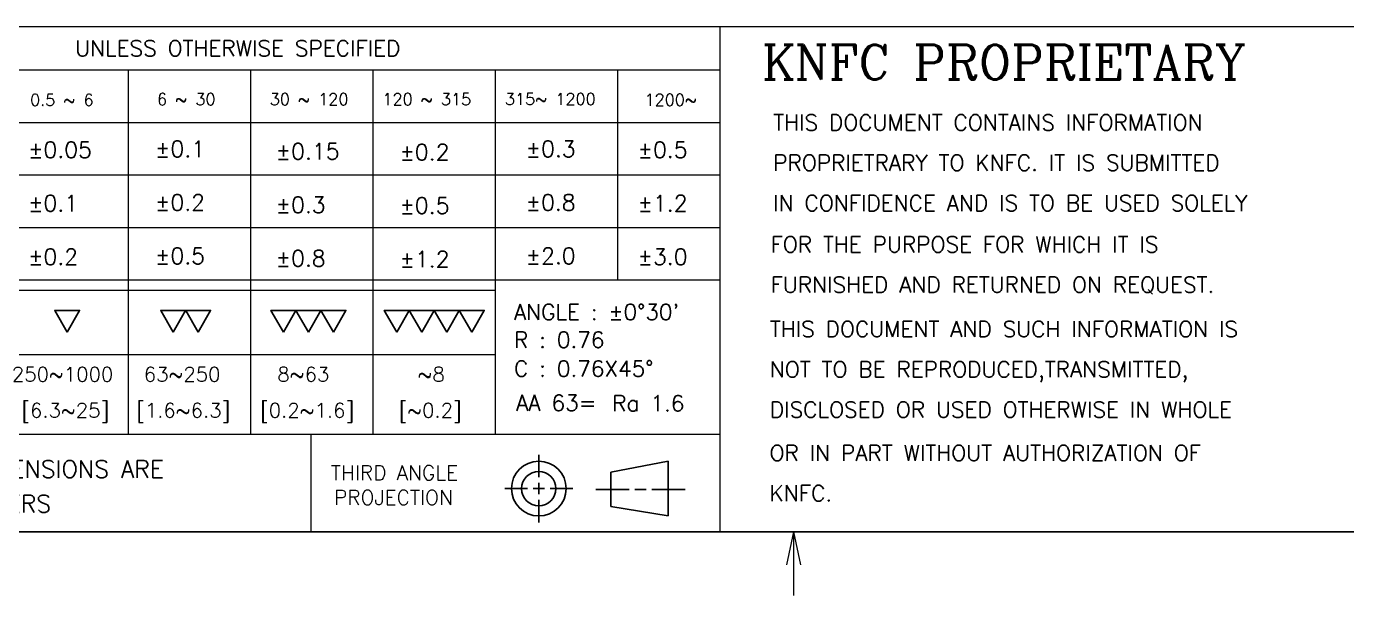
# Model space of a CAD drawing. Extents: x -59767 to 1106559, y -1290 to 1129522.
# Drawn here: x 601714 to 651474, y 509467 to 530948 of the extents above; entities that cross this region are included whole.
import ezdxf

# ---------------------------------------------------------------- set-up
doc = ezdxf.new("R2010")
doc.units = 0
doc.layers.get('0').update_dxf_attribs({"linetype": 'CONTINUOUS', "lineweight": 9})
doc.layers.add('1', color=2, linetype='CONTINUOUS')
doc.layers.add('15', color=1, linetype='CONTINUOUS')
doc.styles.add('ROMANC', font='romanc.shx', dxfattribs={"bigfont": 'whtgtxt.shx'})
doc.styles.add('ROMANS', font='romans.shx', dxfattribs={"bigfont": 'whgtxt.shx'})

# ---------------------------------------------------------------- blocks, each defined once
blk = doc.blocks.new('31')
blk.add_lwpolyline([(0, 0), (1.73, 3), (-1.73, 3)], close=True)

msp = doc.modelspace()

# ---------------------------------------------------------------- linework, layer by layer
at = {"linetype": 'Continuous'}
for p, q in [((559615.6, 530948.1), (718471.5, 530948.1)), ((627852.1, 530948.1), (627852.1, 511906.8)), ((597106.4, 529307.3), (627852.1, 529307.3)), ((605555.3, 529307.3), (605555.3, 515562.4)), ((610163.8, 529307.3), (610163.8, 515562.4)), ((614772.3, 529307.3), (614772.3, 515562.4)), ((619380.9, 529307.3), (619380.9, 515562.4)), ((623989.4, 529307.3), (623989.4, 521380.6)), ((597106.4, 527325.6), (627852.1, 527325.6)), ((597106.4, 525343.9), (627852.1, 525343.9)), ((597106.4, 523362.3), (627852.1, 523362.3)), ((597106.4, 521380.6), (627852.1, 521380.6)), ((597106.4, 520990.3), (619380.9, 520990.3)), ((597106.4, 515562.4), (627852.1, 515562.4)), ((612437, 515562.4), (612437, 511906.8)), ((630627.1, 511870), (630368.3, 510623.8)), ((630627.1, 511870), (630885.8, 510623.8))]:
    msp.add_line(p, q, dxfattribs=at)
for p, q in [((597106.4, 518564), (619380.9, 518564)), ((630627.1, 511870), (630627.1, 509466.6))]:
    msp.add_line(p, q)
at = {"layer": '1'}
for p, q in [((621027.4, 513931.5), (621027.4, 514784.5)), ((621027.4, 513291.7), (621027.4, 513718.2)), ((620600.9, 513504.9), (619747.9, 513504.9)), ((620814.2, 513504.9), (621240.7, 513504.9)), ((621027.4, 513078.4), (621027.4, 512225.4)), ((621454, 513504.9), (622307, 513504.9)), ((624431.6, 513476.3), (623182.2, 513476.3)), ((624644.8, 513476.3), (625071.4, 513476.3)), ((625284.6, 513476.3), (626547.4, 513476.3))]:
    msp.add_line(p, q, dxfattribs=at)
at = {"layer": '1', "linetype": 'Continuous'}
for p, q in [((623740.2, 514124), (625899.2, 514536.5)), ((625899.2, 514536.5), (625899.2, 512473.4)), ((623740.2, 514124), (623740.2, 512828.6)), ((623740.3, 512828.6), (625899.3, 512473.4))]:
    msp.add_line(p, q, dxfattribs=at)
for radius in [1031.5, 647.7]:
    msp.add_circle((621027.4, 513504.9), radius, dxfattribs=at)
at = {"layer": '15'}
msp.add_line((542669.3, 511870), (718584.9, 511870), dxfattribs=at)

# ---------------------------------------------------------------- block references
at = {"layer": '1', "xscale": 272.0180361076714, "yscale": 272.0180361076714, "zscale": 272.0180361076714}
for p in [(603250, 519414.4), (607245.4, 519414.4), (608187.7, 519414.4), (611402.9, 519414.4), (612345.2, 519414.4), (613287.5, 519414.4), (615673.1, 519414.4), (616615.4, 519414.4), (617557.7, 519414.4), (618500, 519414.4)]:
    msp.add_blockref('31', p, dxfattribs=at)

# ---------------------------------------------------------------- texts
at = {"layer": '1', "linetype": 'Continuous'}
for s, height, style, p in [('UNLESS OTHERWISE SPECIFIED', 598.44, 'ROMANS', (603550.2, 529820.6)), ('KNFC PROPRIETARY', 1305.687, 'ROMANC', (629437, 528944.4)), ('0.5 ~ 6', 443.39, 'ROMANS', (601852.8, 527948.8)), ('6 ~ 30', 443.39, 'ROMANS', (606638.8, 527978.7)), ('30 ~ 120', 443.39, 'ROMANS', (610886.3, 527978.7)), ('120 ~ 315', 443.39, 'ROMANS', (615133.8, 527978.7)), ('315~ 1200', 443.39, 'ROMANS', (619751.2, 527985.3)), ('1200~ ', 443.39, 'ROMANS', (625012.2, 527955.4)), ('THIS DOCUMENT CONTAINS INFORMATION', 598.44, 'ROMANS', (629863.7, 527019.9)), ('%%P0.05', 609.66, 'ROMANS', (601781.1, 525986.9)), ('%%P0.1', 609.66, 'ROMANS', (606567, 526016.8)), ('%%P0.15', 609.66, 'ROMANS', (611113.7, 525927.2)), ('%%P0.2', 609.66, 'ROMANS', (615780, 525897.3)), ('%%P0.3', 609.66, 'ROMANS', (620536, 526016.8)), ('%%P0.5', 609.66, 'ROMANS', (624753.6, 525986.9)), ('PROPRIETRARY TO KNFC. IT IS SUBMITTED', 598.44, 'ROMANS', (629863.7, 525499.9)), ('%%P0.1', 609.66, 'ROMANS', (601781.1, 523968.1)), ('%%P0.2', 609.66, 'ROMANS', (606567, 523998)), ('%%P0.3', 609.66, 'ROMANS', (611113.7, 523908.3)), ('%%P0.5', 609.66, 'ROMANS', (615780, 523878.5)), ('%%P0.8', 609.66, 'ROMANS', (620536, 523998)), ('%%P1.2', 609.66, 'ROMANS', (624753.6, 523968.1)), ('IN CONFIDENCE AND IS TO BE USED SOLELY', 598.44, 'ROMANS', (629863.7, 523979.8)), ('FOR THE PURPOSE FOR WHICH IT IS', 598.44, 'ROMANS', (629765, 522420.5)), ('%%P0.2', 609.66, 'ROMANS', (601781.1, 521949.3)), ('%%P0.5', 609.66, 'ROMANS', (606567, 521979.1)), ('%%P0.8', 609.66, 'ROMANS', (611113.7, 521889.5)), ('%%P2.0', 609.66, 'ROMANS', (620536, 521979.1)), ('%%P3.0', 609.66, 'ROMANS', (624753.6, 521949.3)), ('%%P1.2', 609.66, 'ROMANS', (615780, 521859.6)), ('FURNISHED AND RETURNED ON REQUEST.', 598.44, 'ROMANS', (629765, 520900.5)), ("ANGLE : %%P0%%D30'", 598.44, 'ROMANS', (620091.8, 519868.3)), ('THIS DOCUMENT AND SUCH INFORMATION IS', 598.44, 'ROMANS', (629738.2, 519226.4)), ('R : 0.76', 598.44, 'ROMANS', (620091.8, 518821.2)), ('C : 0.76X45%%D', 598.44, 'ROMANS', (620091.8, 517733.7)), ('NOT TO BE REPRODUCED,TRANSMITTED,', 598.44, 'ROMANS', (629738.2, 517706.4)), ('AA 63=', 598.44, 'ROMANS', (620172.4, 516440.6)), ('Ra 1.6', 598.44, 'ROMANS', (623795.8, 516425.4)), ('DISCLOSED OR USED OTHERWISE IN WHOLE', 598.44, 'ROMANS', (629738.2, 516186.3)), ('OR IN PART WITHOUT AUTHORIZATION OF', 598.44, 'ROMANS', (629726.5, 514550.3)), ('ALL DIMENSIONS ARE', 652.843, 'ROMANS', (597723.8, 513917.4)), ('THIRD ANGLE', 556.887, 'ROMANS', (613185.5, 513826.3)), ('KNFC.', 598.44, 'ROMANS', (629726.5, 513030.3)), ('MILIMETERS', 652.84, 'ROMANS', (597723.8, 512608.2)), ('PROJECTION', 556.89, 'ROMANS', (613304, 512890))]:
    msp.add_text(s, height=height, dxfattribs=dict(at, style=style)).set_placement(p)
at = {"layer": '1', "style": 'ROMANS'}
for s, p in [('250~1000', (601164, 517548.6)), ('63~250', (606138.6, 517548.6)), ('8~63', (611172.6, 517548.6)), ('~8', (616459.7, 517548.6)), ('[6.3~25]', (601523.7, 516185.2)), ('[1.6~6.3]', (605852.3, 516185.2)), ('[0.2~1.6]', (610523.5, 516185.2)), ('[~0.2]', (615743.1, 516185.2))]:
    msp.add_text(s, height=544.04, dxfattribs=at).set_placement(p)

doc.saveas('drawing.dxf')
